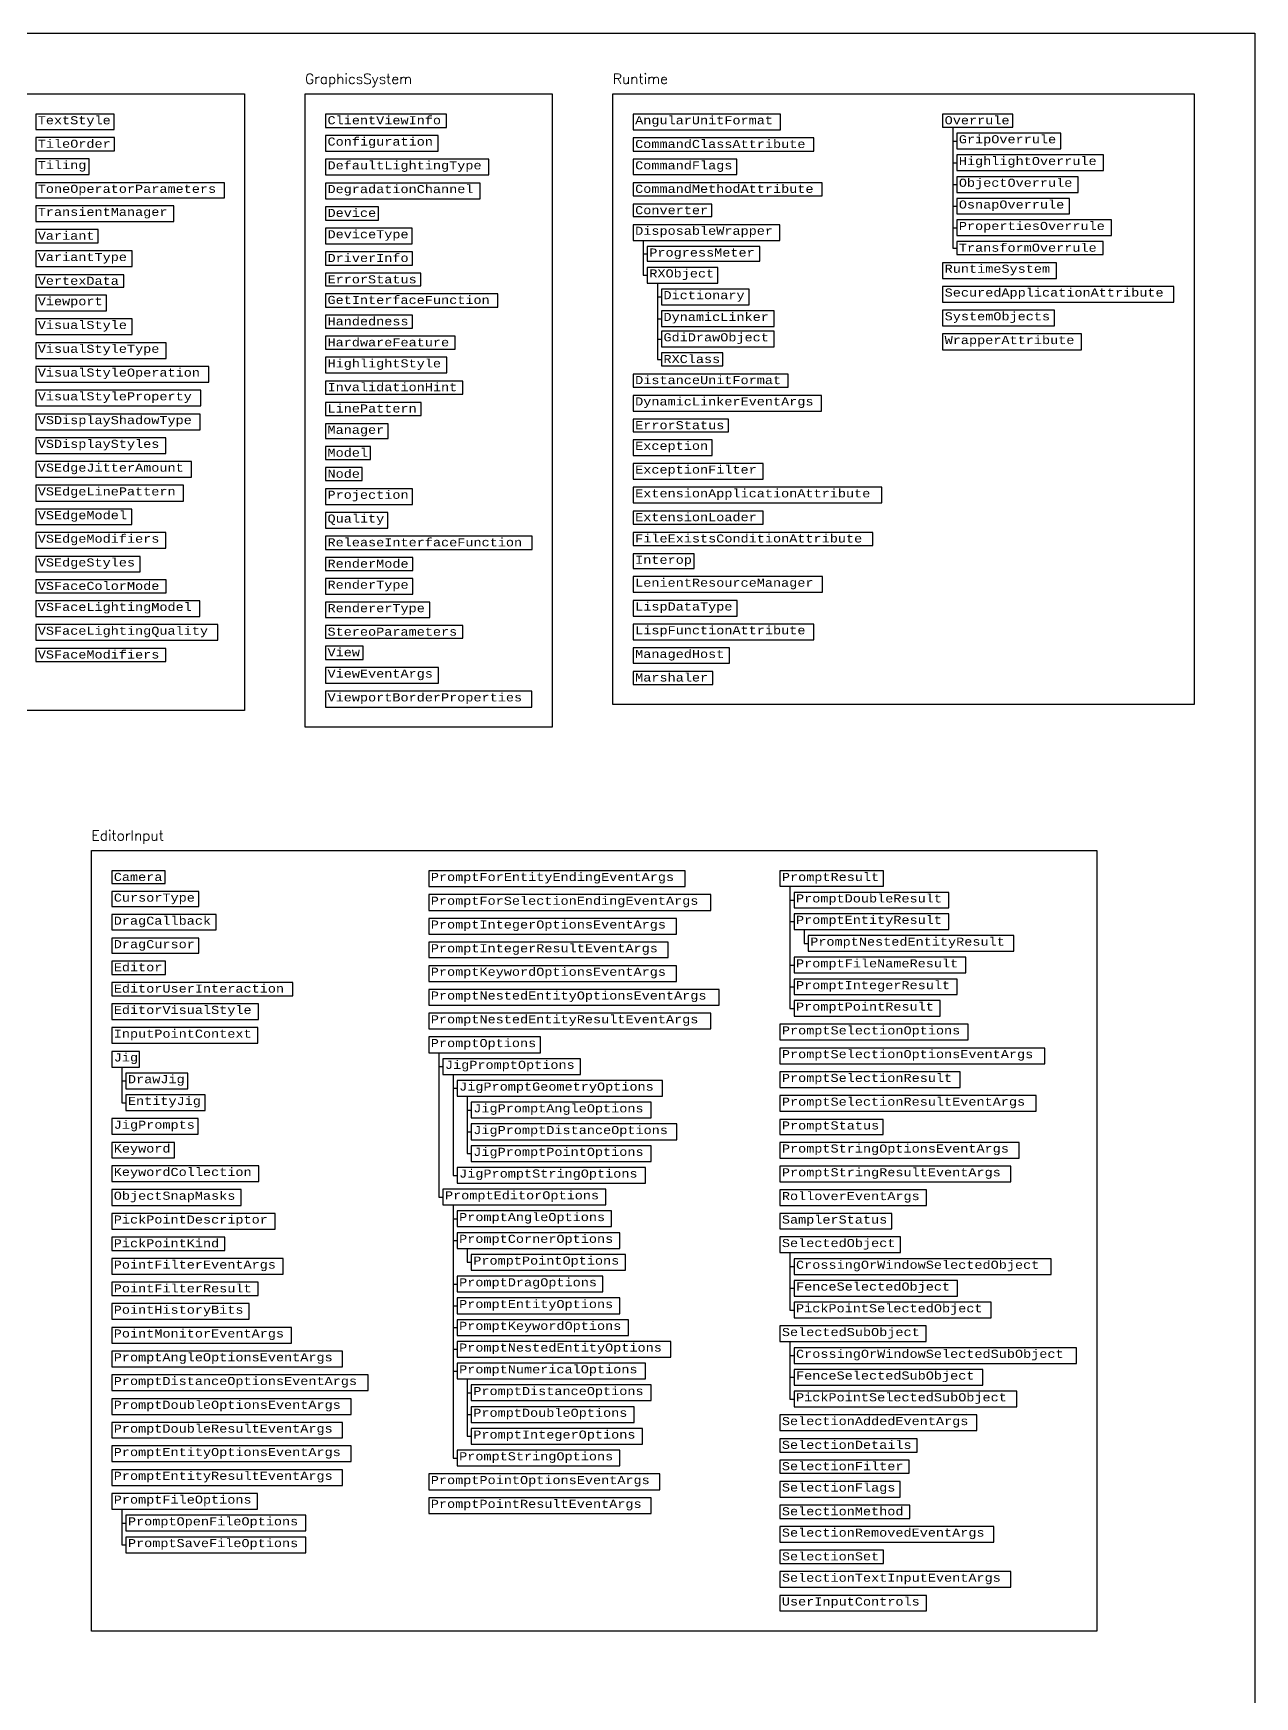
# Model space of a CAD drawing. Header units: inches. Extents: x 350 to 848, y -216 to 10.
# Drawn here: x 788 to 848.4, y -81.2 to 1.1 of the extents above; entities that cross this region are included whole.
import ezdxf

# ---------------------------------------------------------------- set-up
doc = ezdxf.new("R2010")
doc.units = ezdxf.units.IN
doc.header["$MEASUREMENT"] = 0
for name, color, linetype in [('Managed classes', 3, 'Continuous'), ('ObjectARX 2009 Managed classes', 7, 'Continuous'), ('ObjectARX 2010 Managed classes', 7, 'Continuous')]:
    doc.layers.add(name, color=color, linetype=linetype)
doc.styles.add('Categories', font='romanc.shx', dxfattribs={"height": 0.5})
doc.styles.add('PureManaged', font='COUR.TTF', dxfattribs={"height": 0.4})

msp = doc.modelspace()

# ---------------------------------------------------------------- linework, layer by layer
for p, q in [((833.484, -3.54), (833.484, -9.523)), ((833.484, -4.228), (833.684, -4.228)), ((833.484, -5.303), (833.684, -5.303)), ((833.484, -6.379), (833.684, -6.379)), ((833.484, -7.447), (833.684, -7.447)), ((833.484, -8.515), (833.684, -8.515)), ((818.183, -9.142), (818.183, -10.861)), ((818.183, -9.808), (818.383, -9.808)), ((833.484, -9.523), (833.684, -9.523)), ((818.183, -10.861), (818.383, -10.861)), ((818.883, -11.249), (818.883, -15.028)), ((818.883, -11.937), (819.083, -11.937)), ((818.883, -13.012), (819.083, -13.012)), ((818.883, -14.02), (819.083, -14.02)), ((818.883, -15.028), (819.083, -15.028)), ((825.436, -41.077), (825.436, -47.113)), ((825.436, -41.758), (825.636, -41.758)), ((825.436, -42.826), (825.636, -42.826)), ((826.136, -43.214), (826.136, -43.902)), ((826.136, -43.902), (826.336, -43.902)), ((791.909, -44.78), (791.909, -44.78)), ((825.436, -44.977), (825.636, -44.977)), ((825.436, -46.045), (825.636, -46.045)), ((825.436, -47.113), (825.636, -47.113)), ((808.082, -49.305), (808.082, -56.445)), ((792.409, -50.016), (792.409, -51.779)), ((808.082, -49.993), (808.282, -49.993)), ((792.409, -50.704), (792.609, -50.704)), ((808.782, -50.381), (808.782, -55.37)), ((792.409, -51.779), (792.609, -51.779)), ((808.782, -51.068), (808.982, -51.068)), ((809.482, -51.456), (809.482, -54.294)), ((809.482, -52.144), (809.682, -52.144)), ((809.482, -53.219), (809.682, -53.219)), ((809.482, -54.294), (809.682, -54.294)), ((808.782, -55.37), (808.982, -55.37)), ((808.082, -56.445), (808.282, -56.445)), ((808.782, -56.833), (808.782, -69.35)), ((808.782, -57.521), (808.982, -57.521)), ((808.782, -58.596), (808.982, -58.596)), ((809.482, -58.984), (809.482, -59.671)), ((825.436, -59.192), (825.436, -62.03)), ((809.482, -59.671), (809.682, -59.671)), ((825.436, -59.88), (825.636, -59.88)), ((808.782, -60.747), (808.982, -60.747)), ((825.436, -60.955), (825.636, -60.955)), ((808.782, -61.822), (808.982, -61.822)), ((825.436, -62.03), (825.636, -62.03)), ((808.782, -62.897), (808.982, -62.897)), ((808.782, -63.973), (808.982, -63.973)), ((825.436, -63.594), (825.436, -66.432)), ((825.436, -64.281), (825.636, -64.281)), ((808.782, -65.048), (808.982, -65.048)), ((809.482, -65.436), (809.482, -68.274)), ((825.436, -65.357), (825.636, -65.357)), ((809.482, -66.124), (809.682, -66.124)), ((825.436, -66.432), (825.636, -66.432)), ((809.482, -67.199), (809.682, -67.199)), ((809.482, -68.274), (809.682, -68.274)), ((808.782, -69.35), (808.982, -69.35)), ((792.409, -71.878), (792.409, -73.641)), ((792.409, -72.566), (792.609, -72.566)), ((792.409, -73.641), (792.609, -73.641))]:
    msp.add_line(p, q)
for points in [[(636.228, 1.1), (848.411, 1.1), (848.411, -173.928), (636.228, -173.928)], [(702.928, -1.9), (798.475, -1.9), (798.475, -32.39), (702.928, -32.39)], [(801.475, -1.9), (813.683, -1.9), (813.683, -33.213), (801.475, -33.213)], [(816.683, -1.9), (845.411, -1.9), (845.411, -32.094), (816.683, -32.094)], [(788.151, -2.9), (788.151, -3.661), (792.029, -3.661), (792.029, -2.9)], [(802.475, -2.9), (802.475, -3.555), (808.464, -3.555), (808.464, -2.9)], [(817.683, -2.9), (817.683, -3.675), (824.97, -3.675), (824.97, -2.9)], [(832.984, -2.9), (832.984, -3.54), (836.455, -3.54), (836.455, -2.9)], [(788.151, -4.061), (788.151, -4.716), (792.044, -4.716), (792.044, -4.061)], [(802.475, -3.955), (802.475, -4.73), (808.053, -4.73), (808.053, -3.955)], [(817.683, -4.075), (817.683, -4.73), (826.609, -4.73), (826.609, -4.075)], [(833.684, -3.84), (833.684, -4.616), (838.828, -4.616), (838.828, -3.84)], [(833.684, -4.916), (833.684, -5.691), (840.936, -5.691), (840.936, -4.916)], [(788.151, -5.116), (788.151, -5.891), (790.796, -5.891), (790.796, -5.116)], [(802.475, -5.13), (802.475, -5.905), (810.55, -5.905), (810.55, -5.13)], [(817.683, -5.13), (817.683, -5.891), (822.811, -5.891), (822.811, -5.13)], [(788.151, -6.291), (788.151, -7.032), (797.475, -7.032), (797.475, -6.291)], [(802.475, -6.305), (802.475, -7.081), (810.121, -7.081), (810.121, -6.305)], [(817.683, -6.291), (817.683, -6.946), (827.029, -6.946), (827.029, -6.291)], [(833.684, -5.991), (833.684, -6.766), (839.676, -6.766), (839.676, -5.991)], [(817.683, -7.346), (817.683, -7.966), (821.581, -7.966), (821.581, -7.346)], [(833.684, -7.066), (833.684, -7.828), (839.256, -7.828), (839.256, -7.066)], [(788.151, -7.432), (788.151, -8.208), (794.985, -8.208), (794.985, -7.432)], [(802.475, -7.481), (802.475, -8.136), (805.088, -8.136), (805.088, -7.481)], [(833.684, -8.128), (833.684, -8.903), (841.331, -8.903), (841.331, -8.128)], [(788.151, -8.608), (788.151, -9.262), (791.237, -9.262), (791.237, -8.608)], [(802.475, -8.536), (802.475, -9.311), (806.768, -9.311), (806.768, -8.536)], [(817.683, -8.366), (817.683, -9.142), (824.932, -9.142), (824.932, -8.366)], [(788.151, -9.662), (788.151, -10.438), (792.913, -10.438), (792.913, -9.662)], [(802.475, -9.711), (802.475, -10.366), (806.773, -10.366), (806.773, -9.711)], [(818.383, -9.442), (818.383, -10.174), (823.944, -10.174), (823.944, -9.442)], [(833.684, -9.203), (833.684, -9.843), (840.924, -9.843), (840.924, -9.203)], [(818.383, -10.474), (818.383, -11.249), (821.864, -11.249), (821.864, -10.474)], [(832.984, -10.243), (832.984, -11.019), (838.611, -11.019), (838.611, -10.243)], [(788.151, -10.838), (788.151, -11.449), (792.506, -11.449), (792.506, -10.838)], [(802.475, -10.766), (802.475, -11.386), (807.196, -11.386), (807.196, -10.766)], [(832.984, -11.419), (832.984, -12.194), (844.411, -12.194), (844.411, -11.419)], [(788.151, -11.849), (788.151, -12.624), (791.657, -12.624), (791.657, -11.849)], [(802.475, -11.786), (802.475, -12.441), (810.994, -12.441), (810.994, -11.786)], [(819.083, -11.549), (819.083, -12.324), (823.412, -12.324), (823.412, -11.549)], [(788.151, -13.024), (788.151, -13.8), (792.913, -13.8), (792.913, -13.024)], [(802.475, -12.841), (802.475, -13.481), (806.769, -13.481), (806.769, -12.841)], [(819.083, -12.624), (819.083, -13.4), (824.652, -13.4), (824.652, -12.624)], [(832.984, -12.594), (832.984, -13.369), (838.512, -13.369), (838.512, -12.594)], [(802.475, -13.881), (802.475, -14.522), (808.887, -14.522), (808.887, -13.881)], [(819.083, -13.632), (819.083, -14.408), (824.651, -14.408), (824.651, -13.632)], [(832.984, -13.769), (832.984, -14.545), (839.84, -14.545), (839.84, -13.769)], [(788.151, -14.2), (788.151, -14.975), (794.594, -14.975), (794.594, -14.2)], [(819.083, -14.708), (819.083, -15.348), (822.123, -15.348), (822.123, -14.708)], [(788.151, -15.375), (788.151, -16.151), (796.708, -16.151), (796.708, -15.375)], [(802.475, -14.922), (802.475, -15.697), (808.467, -15.697), (808.467, -14.922)], [(802.475, -16.097), (802.475, -16.752), (809.269, -16.752), (809.269, -16.097)], [(817.683, -15.748), (817.683, -16.403), (825.342, -16.403), (825.342, -15.748)], [(788.151, -16.551), (788.151, -17.326), (796.31, -17.326), (796.31, -16.551)], [(802.475, -17.152), (802.475, -17.806), (807.213, -17.806), (807.213, -17.152)], [(817.683, -16.803), (817.683, -17.578), (827.002, -17.578), (827.002, -16.803)], [(788.151, -17.726), (788.151, -18.501), (796.274, -18.501), (796.274, -17.726)], [(817.683, -17.978), (817.683, -18.599), (822.404, -18.599), (822.404, -17.978)], [(788.151, -18.901), (788.151, -19.677), (794.577, -19.677), (794.577, -18.901)], [(802.475, -18.206), (802.475, -18.938), (805.568, -18.938), (805.568, -18.206)], [(802.475, -19.338), (802.475, -19.979), (804.704, -19.979), (804.704, -19.338)], [(817.683, -18.999), (817.683, -19.774), (821.594, -19.774), (821.594, -18.999)], [(788.151, -20.077), (788.151, -20.852), (795.858, -20.852), (795.858, -20.077)], [(802.475, -20.379), (802.475, -21.019), (804.286, -21.019), (804.286, -20.379)], [(817.683, -20.174), (817.683, -20.949), (824.116, -20.949), (824.116, -20.174)], [(788.151, -21.252), (788.151, -22.028), (795.448, -22.028), (795.448, -21.252)], [(817.683, -21.349), (817.683, -22.125), (829.984, -22.125), (829.984, -21.349)], [(802.475, -21.419), (802.475, -22.194), (806.775, -22.194), (806.775, -21.419)], [(788.151, -22.428), (788.151, -23.189), (792.904, -23.189), (792.904, -22.428)], [(802.475, -22.594), (802.475, -23.37), (805.562, -23.37), (805.562, -22.594)], [(817.683, -22.525), (817.683, -23.179), (824.116, -23.179), (824.116, -22.525)], [(788.151, -23.589), (788.151, -24.364), (794.577, -24.364), (794.577, -23.589)], [(802.475, -23.77), (802.475, -24.424), (812.688, -24.424), (812.688, -23.77)], [(817.683, -23.579), (817.683, -24.234), (829.539, -24.234), (829.539, -23.579)], [(817.683, -24.634), (817.683, -25.366), (820.705, -25.366), (820.705, -24.634)], [(788.151, -24.764), (788.151, -25.525), (793.317, -25.525), (793.317, -24.764)], [(802.475, -24.824), (802.475, -25.465), (806.792, -25.465), (806.792, -24.824)], [(788.151, -25.925), (788.151, -26.565), (794.594, -26.565), (794.594, -25.925)], [(802.475, -25.865), (802.475, -26.626), (806.792, -26.626), (806.792, -25.865)], [(817.683, -25.766), (817.683, -26.542), (827.043, -26.542), (827.043, -25.766)], [(788.151, -26.965), (788.151, -27.741), (796.265, -27.741), (796.265, -26.965)], [(802.475, -27.026), (802.475, -27.787), (807.633, -27.787), (807.633, -27.026)], [(817.683, -26.942), (817.683, -27.717), (822.827, -27.717), (822.827, -26.942)], [(788.151, -28.141), (788.151, -28.916), (797.151, -28.916), (797.151, -28.141)], [(802.475, -28.187), (802.475, -28.807), (809.264, -28.807), (809.264, -28.187)], [(817.683, -28.117), (817.683, -28.892), (826.608, -28.892), (826.608, -28.117)], [(788.151, -29.316), (788.151, -29.971), (794.577, -29.971), (794.577, -29.316)], [(802.475, -29.207), (802.475, -29.862), (804.331, -29.862), (804.331, -29.207)], [(817.683, -29.292), (817.683, -30.053), (822.446, -30.053), (822.446, -29.292)], [(802.475, -30.262), (802.475, -31.037), (808.061, -31.037), (808.061, -30.262)], [(817.683, -30.453), (817.683, -31.094), (821.617, -31.094), (821.617, -30.453)], [(802.475, -31.437), (802.475, -32.213), (812.683, -32.213), (812.683, -31.437)], [(790.909, -39.316), (840.608, -39.316), (840.608, -77.901), (790.909, -77.901)], [(791.909, -40.316), (791.909, -40.937), (794.546, -40.937), (794.546, -40.316)], [(807.582, -40.316), (807.582, -41.092), (820.255, -41.092), (820.255, -40.316)], [(824.936, -40.316), (824.936, -41.077), (830.067, -41.077), (830.067, -40.316)], [(791.909, -41.337), (791.909, -42.078), (796.213, -42.078), (796.213, -41.337)], [(807.582, -41.492), (807.582, -42.267), (821.516, -42.267), (821.516, -41.492)], [(825.636, -41.377), (825.636, -42.138), (833.288, -42.138), (833.288, -41.377)], [(791.909, -42.478), (791.909, -43.239), (797.077, -43.239), (797.077, -42.478)], [(807.582, -42.667), (807.582, -43.443), (819.835, -43.443), (819.835, -42.667)], [(825.636, -42.438), (825.636, -43.214), (833.288, -43.214), (833.288, -42.438)], [(826.336, -43.514), (826.336, -44.289), (836.509, -44.289), (836.509, -43.514)], [(791.909, -43.639), (791.909, -44.38), (796.217, -44.38), (796.217, -43.639)], [(807.582, -43.843), (807.582, -44.604), (819.415, -44.604), (819.415, -43.843)], [(791.909, -44.78), (791.909, -45.435), (794.561, -45.435), (794.561, -44.78)], [(807.582, -45.004), (807.582, -45.779), (819.835, -45.779), (819.835, -45.004)], [(825.636, -44.589), (825.636, -45.365), (834.128, -45.365), (834.128, -44.589)], [(791.909, -45.835), (791.909, -46.49), (800.862, -46.49), (800.862, -45.835)], [(825.636, -45.665), (825.636, -46.426), (833.708, -46.426), (833.708, -45.665)], [(807.582, -46.179), (807.582, -46.954), (821.936, -46.954), (821.936, -46.179)], [(825.636, -46.726), (825.636, -47.501), (832.868, -47.501), (832.868, -46.726)], [(791.909, -46.89), (791.909, -47.665), (799.168, -47.665), (799.168, -46.89)], [(807.582, -47.354), (807.582, -48.13), (821.516, -48.13), (821.516, -47.354)], [(791.909, -48.065), (791.909, -48.841), (799.124, -48.841), (799.124, -48.065)], [(824.936, -47.901), (824.936, -48.676), (834.248, -48.676), (834.248, -47.901)], [(791.909, -49.241), (791.909, -50.016), (793.284, -50.016), (793.284, -49.241)], [(807.582, -48.53), (807.582, -49.305), (813.112, -49.305), (813.112, -48.53)], [(824.936, -49.076), (824.936, -49.852), (838.029, -49.852), (838.029, -49.076)], [(808.282, -49.605), (808.282, -50.381), (815.076, -50.381), (815.076, -49.605)], [(792.609, -50.316), (792.609, -51.091), (795.669, -51.091), (795.669, -50.316)], [(808.982, -50.681), (808.982, -51.456), (819.137, -51.456), (819.137, -50.681)], [(824.936, -50.252), (824.936, -51.027), (833.848, -51.027), (833.848, -50.252)], [(792.609, -51.391), (792.609, -52.167), (796.533, -52.167), (796.533, -51.391)], [(809.682, -51.756), (809.682, -52.531), (818.576, -52.531), (818.576, -51.756)], [(824.936, -51.427), (824.936, -52.203), (837.609, -52.203), (837.609, -51.427)], [(791.909, -52.567), (791.909, -53.342), (796.181, -53.342), (796.181, -52.567)], [(824.936, -52.603), (824.936, -53.344), (830.046, -53.344), (830.046, -52.603)], [(809.682, -52.831), (809.682, -53.607), (819.837, -53.607), (819.837, -52.831)], [(791.909, -53.742), (791.909, -54.503), (795.008, -54.503), (795.008, -53.742)], [(809.682, -53.907), (809.682, -54.682), (818.576, -54.682), (818.576, -53.907)], [(824.936, -53.744), (824.936, -54.519), (836.769, -54.519), (836.769, -53.744)], [(791.909, -54.903), (791.909, -55.678), (799.181, -55.678), (799.181, -54.903)], [(808.982, -54.982), (808.982, -55.757), (818.297, -55.757), (818.297, -54.982)], [(824.936, -54.919), (824.936, -55.695), (836.349, -55.695), (836.349, -54.919)], [(791.909, -56.078), (791.909, -56.854), (798.305, -56.854), (798.305, -56.078)], [(808.282, -56.057), (808.282, -56.833), (816.333, -56.833), (816.333, -56.057)], [(824.936, -56.095), (824.936, -56.856), (832.178, -56.856), (832.178, -56.095)], [(791.909, -57.254), (791.909, -58.029), (799.992, -58.029), (799.992, -57.254)], [(808.982, -57.133), (808.982, -57.908), (816.613, -57.908), (816.613, -57.133)], [(824.936, -57.256), (824.936, -58.017), (830.464, -58.017), (830.464, -57.256)], [(808.982, -58.208), (808.982, -58.984), (817.033, -58.984), (817.033, -58.208)], [(791.909, -58.429), (791.909, -59.084), (797.498, -59.084), (797.498, -58.429)], [(824.936, -58.417), (824.936, -59.192), (830.905, -59.192), (830.905, -58.417)], [(791.909, -59.484), (791.909, -60.259), (800.38, -60.259), (800.38, -59.484)], [(809.682, -59.284), (809.682, -60.059), (817.313, -60.059), (817.313, -59.284)], [(825.636, -59.492), (825.636, -60.267), (838.348, -60.267), (838.348, -59.492)], [(791.909, -60.659), (791.909, -61.314), (799.141, -61.314), (799.141, -60.659)], [(808.982, -60.359), (808.982, -61.134), (816.193, -61.134), (816.193, -60.359)], [(825.636, -60.567), (825.636, -61.343), (833.715, -61.343), (833.715, -60.567)], [(808.982, -61.434), (808.982, -62.21), (817.033, -62.21), (817.033, -61.434)], [(825.636, -61.643), (825.636, -62.418), (835.389, -62.418), (835.389, -61.643)], [(791.909, -61.714), (791.909, -62.489), (798.7, -62.489), (798.7, -61.714)], [(808.982, -62.51), (808.982, -63.285), (817.454, -63.285), (817.454, -62.51)], [(791.909, -62.889), (791.909, -63.665), (800.801, -63.665), (800.801, -62.889)], [(824.936, -62.818), (824.936, -63.594), (832.166, -63.594), (832.166, -62.818)], [(791.909, -64.065), (791.909, -64.84), (803.322, -64.84), (803.322, -64.065)], [(808.982, -63.585), (808.982, -64.361), (819.554, -64.361), (819.554, -63.585)], [(825.636, -63.894), (825.636, -64.669), (839.608, -64.669), (839.608, -63.894)], [(808.982, -64.661), (808.982, -65.436), (818.294, -65.436), (818.294, -64.661)], [(825.636, -64.969), (825.636, -65.744), (834.975, -65.744), (834.975, -64.969)], [(791.909, -65.24), (791.909, -66.016), (804.582, -66.016), (804.582, -65.24)], [(809.682, -65.736), (809.682, -66.511), (818.574, -66.511), (818.574, -65.736)], [(791.909, -66.416), (791.909, -67.191), (803.742, -67.191), (803.742, -66.416)], [(825.636, -66.044), (825.636, -66.82), (836.649, -66.82), (836.649, -66.044)], [(809.682, -66.811), (809.682, -67.587), (817.733, -67.587), (817.733, -66.811)], [(824.936, -67.22), (824.936, -67.995), (834.666, -67.995), (834.666, -67.22)], [(791.909, -67.591), (791.909, -68.352), (803.322, -68.352), (803.322, -67.591)], [(809.682, -67.887), (809.682, -68.662), (818.154, -68.662), (818.154, -67.887)], [(791.909, -68.752), (791.909, -69.527), (803.742, -69.527), (803.742, -68.752)], [(808.982, -68.962), (808.982, -69.737), (817.033, -69.737), (817.033, -68.962)], [(824.936, -68.395), (824.936, -69.05), (831.725, -69.05), (831.725, -68.395)], [(824.936, -69.45), (824.936, -70.104), (831.336, -70.104), (831.336, -69.45)], [(791.909, -69.927), (791.909, -70.703), (803.322, -70.703), (803.322, -69.927)], [(807.582, -70.137), (807.582, -70.913), (818.995, -70.913), (818.995, -70.137)], [(824.936, -70.504), (824.936, -71.28), (830.884, -71.28), (830.884, -70.504)], [(791.909, -71.103), (791.909, -71.878), (799.12, -71.878), (799.12, -71.103)], [(807.582, -71.313), (807.582, -72.088), (818.575, -72.088), (818.575, -71.313)], [(792.609, -72.178), (792.609, -72.954), (801.501, -72.954), (801.501, -72.178)], [(824.936, -71.68), (824.936, -72.335), (831.364, -72.335), (831.364, -71.68)], [(824.936, -72.735), (824.936, -73.51), (835.506, -73.51), (835.506, -72.735)], [(792.609, -73.254), (792.609, -74.029), (801.501, -74.029), (801.501, -73.254)], [(824.936, -73.91), (824.936, -74.565), (830.065, -74.565), (830.065, -73.91)], [(824.936, -74.965), (824.936, -75.74), (836.347, -75.74), (836.347, -74.965)], [(824.936, -76.14), (824.936, -76.901), (832.18, -76.901), (832.18, -76.14)]]:
    msp.add_lwpolyline(points, close=True)

# ---------------------------------------------------------------- texts
at = {"color": 1, "char_height": 0.5, "attachment_point": 1, "style": 'Categories'}
for s, insert, width in [('GraphicsSystem', (801.464, -0.9), 5.20387), ('Runtime', (816.683, -0.9), 3.16522), ('EditorInput', (790.909, -38.316), 6.61295)]:
    msp.add_mtext(s, dxfattribs=dict(at, insert=insert, width=width))
at = {"layer": 'Managed classes', "char_height": 0.4, "attachment_point": 1, "style": 'PureManaged'}
for s, insert in [('{\\Fcourier new;TextStyle}', (788.251, -3)), ('{\\Fcourier new;ClientViewInfo}', (802.575, -3)), ('{\\Fcourier new;AngularUnitFormat}', (817.783, -3)), ('{\\Fcourier new;Configuration}', (802.575, -4.055)), ('{\\Fcourier new;TileOrder}', (788.251, -4.161)), ('{\\Fcourier new;CommandClassAttribute}', (817.783, -4.175)), ('{\\Fcourier new;Tiling}', (788.251, -5.216)), ('{\\Fcourier new;DefaultLightingType}', (802.575, -5.23)), ('{\\Fcourier new;CommandFlags}', (817.783, -5.23)), ('{\\Fcourier new;ToneOperatorParameters}', (788.251, -6.391)), ('{\\Fcourier new;DegradationChannel}', (802.575, -6.405)), ('{\\Fcourier new;CommandMethodAttribute}', (817.783, -6.391)), ('{\\Fcourier new;Device}', (802.575, -7.581)), ('{\\Fcourier new;Converter}', (817.783, -7.446)), ('{\\Fcourier new;Variant}', (788.251, -8.708)), ('{\\Fcourier new;DeviceType}', (802.575, -8.636)), ('{\\Fcourier new;DisposableWrapper}', (817.783, -8.466)), ('{\\Fcourier new;VariantType}', (788.251, -9.762)), ('{\\Fcourier new;DriverInfo}', (802.575, -9.811)), ('{\\Fcourier new;ProgressMeter}', (818.483, -9.542)), ('{\\Fcourier new;RXObject}', (818.483, -10.574)), ('{\\Fcourier new;RuntimeSystem}', (833.084, -10.343)), ('{\\Fcourier new;VertexData}', (788.251, -10.938)), ('{\\Fcourier new;ErrorStatus}', (802.575, -10.866)), ('{\\Fcourier new;SecuredApplicationAttribute}', (833.084, -11.519)), ('{\\Fcourier new;Viewport}', (788.251, -11.949)), ('{\\Fcourier new;GetInterfaceFunction}', (802.575, -11.886)), ('{\\Fcourier new;Dictionary}', (819.183, -11.649)), ('{\\Fcourier new;VisualStyle}', (788.251, -13.124)), ('{\\Fcourier new;Handedness}', (802.575, -12.941)), ('{\\Fcourier new;DynamicLinker}', (819.183, -12.724)), ('{\\Fcourier new;SystemObjects}', (833.084, -12.694)), ('{\\Fcourier new;HardwareFeature}', (802.575, -13.981)), ('{\\Fcourier new;WrapperAttribute}', (833.084, -13.869)), ('{\\Fcourier new;VisualStyleType}', (788.251, -14.3)), ('{\\Fcourier new;RXClass}', (819.183, -14.808)), ('{\\Fcourier new;HighlightStyle}', (802.575, -15.022)), ('{\\Fcourier new;InvalidationHint}', (802.575, -16.197)), ('{\\Fcourier new;DistanceUnitFormat}', (817.783, -15.848)), ('{\\Fcourier new;LinePattern}', (802.575, -17.252)), ('{\\Fcourier new;DynamicLinkerEventArgs}', (817.783, -16.903)), ('{\\Fcourier new;ErrorStatus}', (817.783, -18.078)), ('{\\Fcourier new;Manager}', (802.575, -18.306)), ('{\\Fcourier new;Model}', (802.575, -19.438)), ('{\\Fcourier new;Exception}', (817.783, -19.099)), ('{\\Fcourier new;Node}', (802.575, -20.479)), ('{\\Fcourier new;ExceptionFilter}', (817.783, -20.274)), ('{\\Fcourier new;Projection}', (802.575, -21.519)), ('{\\Fcourier new;ExtensionApplicationAttribute}', (817.783, -21.449)), ('{\\Fcourier new;Quality}', (802.575, -22.694)), ('{\\Fcourier new;ExtensionLoader}', (817.783, -22.625)), ('{\\Fcourier new;ReleaseInterfaceFunction}', (802.575, -23.87)), ('{\\Fcourier new;FileExistsConditionAttribute}', (817.783, -23.679)), ('{\\Fcourier new;RenderMode}', (802.575, -24.924)), ('{\\Fcourier new;Interop}', (817.783, -24.734)), ('{\\Fcourier new;RenderType}', (802.575, -25.965)), ('{\\Fcourier new;LenientResourceManager}', (817.783, -25.866)), ('{\\Fcourier new;RendererType}', (802.575, -27.126)), ('{\\Fcourier new;LispDataType}', (817.783, -27.042)), ('{\\Fcourier new;StereoParameters}', (802.575, -28.287)), ('{\\Fcourier new;LispFunctionAttribute}', (817.783, -28.217)), ('{\\Fcourier new;View}', (802.575, -29.307)), ('{\\Fcourier new;ManagedHost}', (817.783, -29.392)), ('{\\Fcourier new;ViewEventArgs}', (802.575, -30.362)), ('{\\Fcourier new;Marshaler}', (817.783, -30.553)), ('{\\Fcourier new;ViewportBorderProperties}', (802.575, -31.537)), ('{\\Fcourier new;Camera}', (792.009, -40.416)), ('{\\Fcourier new;PromptForEntityEndingEventArgs}', (807.682, -40.416)), ('{\\Fcourier new;PromptResult}', (825.036, -40.416)), ('{\\Fcourier new;CursorType}', (792.009, -41.437)), ('{\\Fcourier new;PromptForSelectionEndingEventArgs}', (807.682, -41.592)), ('{\\Fcourier new;PromptDoubleResult}', (825.736, -41.477)), ('{\\Fcourier new;DragCallback}', (792.009, -42.578)), ('{\\Fcourier new;PromptIntegerOptionsEventArgs}', (807.682, -42.767)), ('{\\Fcourier new;PromptEntityResult}', (825.736, -42.538)), ('{\\Fcourier new;PromptNestedEntityResult}', (826.436, -43.614)), ('{\\Fcourier new;DragCursor}', (792.009, -43.739)), ('{\\Fcourier new;PromptIntegerResultEventArgs}', (807.682, -43.943)), ('{\\Fcourier new;Editor}', (792.009, -44.88)), ('{\\Fcourier new;PromptKeywordOptionsEventArgs}', (807.682, -45.104)), ('{\\Fcourier new;PromptFileNameResult}', (825.736, -44.689)), ('{\\Fcourier new;EditorUserInteraction}', (792.009, -45.935)), ('{\\Fcourier new;PromptIntegerResult}', (825.736, -45.765)), ('{\\Fcourier new;PromptNestedEntityOptionsEventArgs}', (807.682, -46.279)), ('{\\Fcourier new;PromptPointResult}', (825.736, -46.826)), ('{\\Fcourier new;EditorVisualStyle}', (792.009, -46.99)), ('{\\Fcourier new;PromptNestedEntityResultEventArgs}', (807.682, -47.454)), ('{\\Fcourier new;InputPointContext}', (792.009, -48.165)), ('{\\Fcourier new;PromptSelectionOptions}', (825.036, -48.001)), ('{\\Fcourier new;Jig}', (792.009, -49.341)), ('{\\Fcourier new;PromptOptions}', (807.682, -48.63)), ('{\\Fcourier new;PromptSelectionOptionsEventArgs}', (825.036, -49.176)), ('{\\Fcourier new;JigPromptOptions}', (808.382, -49.705)), ('{\\Fcourier new;DrawJig}', (792.709, -50.416)), ('{\\Fcourier new;JigPromptGeometryOptions}', (809.082, -50.781)), ('{\\Fcourier new;PromptSelectionResult}', (825.036, -50.352)), ('{\\Fcourier new;EntityJig}', (792.709, -51.491)), ('{\\Fcourier new;JigPromptAngleOptions}', (809.782, -51.856)), ('{\\Fcourier new;PromptSelectionResultEventArgs}', (825.036, -51.527)), ('{\\Fcourier new;JigPrompts}', (792.009, -52.667)), ('{\\Fcourier new;JigPromptDistanceOptions}', (809.782, -52.931)), ('{\\Fcourier new;PromptStatus}', (825.036, -52.703)), ('{\\Fcourier new;Keyword}', (792.009, -53.842)), ('{\\Fcourier new;JigPromptPointOptions}', (809.782, -54.007)), ('{\\Fcourier new;PromptStringOptionsEventArgs}', (825.036, -53.844)), ('{\\Fcourier new;KeywordCollection}', (792.009, -55.003)), ('{\\Fcourier new;JigPromptStringOptions}', (809.082, -55.082)), ('{\\Fcourier new;PromptStringResultEventArgs}', (825.036, -55.019)), ('{\\Fcourier new;ObjectSnapMasks}', (792.009, -56.178)), ('{\\Fcourier new;PromptEditorOptions}', (808.382, -56.157)), ('{\\Fcourier new;RolloverEventArgs}', (825.036, -56.195)), ('{\\Fcourier new;PickPointDescriptor}', (792.009, -57.354)), ('{\\Fcourier new;PromptAngleOptions}', (809.082, -57.233)), ('{\\Fcourier new;SamplerStatus}', (825.036, -57.356)), ('{\\Fcourier new;PromptCornerOptions}', (809.082, -58.308)), ('{\\Fcourier new;PickPointKind}', (792.009, -58.529)), ('{\\Fcourier new;SelectedObject}', (825.036, -58.517)), ('{\\Fcourier new;PointFilterEventArgs}', (792.009, -59.584)), ('{\\Fcourier new;PromptPointOptions}', (809.782, -59.384)), ('{\\Fcourier new;CrossingOrWindowSelectedObject}', (825.736, -59.592)), ('{\\Fcourier new;PointFilterResult}', (792.009, -60.759)), ('{\\Fcourier new;PromptDragOptions}', (809.082, -60.459)), ('{\\Fcourier new;FenceSelectedObject}', (825.736, -60.667)), ('{\\Fcourier new;PromptEntityOptions}', (809.082, -61.534)), ('{\\Fcourier new;PointHistoryBits}', (792.009, -61.814)), ('{\\Fcourier new;PickPointSelectedObject}', (825.736, -61.743)), ('{\\Fcourier new;PointMonitorEventArgs}', (792.009, -62.989)), ('{\\Fcourier new;PromptKeywordOptions}', (809.082, -62.61)), ('{\\Fcourier new;SelectedSubObject}', (825.036, -62.918)), ('{\\Fcourier new;PromptAngleOptionsEventArgs}', (792.009, -64.165)), ('{\\Fcourier new;PromptNestedEntityOptions}', (809.082, -63.685)), ('{\\Fcourier new;CrossingOrWindowSelectedSubObject}', (825.736, -63.994)), ('{\\Fcourier new;PromptNumericalOptions}', (809.082, -64.761)), ('{\\Fcourier new;PromptDistanceOptionsEventArgs}', (792.009, -65.34)), ('{\\Fcourier new;PromptDistanceOptions}', (809.782, -65.836)), ('{\\Fcourier new;FenceSelectedSubObject}', (825.736, -65.069)), ('{\\Fcourier new;PromptDoubleOptionsEventArgs}', (792.009, -66.516)), ('{\\Fcourier new;PickPointSelectedSubObject}', (825.736, -66.144)), ('{\\Fcourier new;PromptDoubleOptions}', (809.782, -66.911)), ('{\\Fcourier new;SelectionAddedEventArgs}', (825.036, -67.32)), ('{\\Fcourier new;PromptDoubleResultEventArgs}', (792.009, -67.691)), ('{\\Fcourier new;PromptIntegerOptions}', (809.782, -67.987)), ('{\\Fcourier new;PromptEntityOptionsEventArgs}', (792.009, -68.852)), ('{\\Fcourier new;PromptStringOptions}', (809.082, -69.062)), ('{\\Fcourier new;SelectionDetails}', (825.036, -68.495)), ('{\\Fcourier new;SelectionFilter}', (825.036, -69.55)), ('{\\Fcourier new;PromptEntityResultEventArgs}', (792.009, -70.027)), ('{\\Fcourier new;PromptPointOptionsEventArgs}', (807.682, -70.237)), ('{\\Fcourier new;SelectionFlags}', (825.036, -70.604)), ('{\\Fcourier new;PromptFileOptions}', (792.009, -71.203)), ('{\\Fcourier new;PromptPointResultEventArgs}', (807.682, -71.413)), ('{\\Fcourier new;PromptOpenFileOptions}', (792.709, -72.278)), ('{\\Fcourier new;SelectionMethod}', (825.036, -71.78)), ('{\\Fcourier new;SelectionRemovedEventArgs}', (825.036, -72.835)), ('{\\Fcourier new;PromptSaveFileOptions}', (792.709, -73.354)), ('{\\Fcourier new;SelectionSet}', (825.036, -74.01)), ('{\\Fcourier new;SelectionTextInputEventArgs}', (825.036, -75.065)), ('{\\Fcourier new;UserInputControls}', (825.036, -76.24))]:
    msp.add_mtext(s, dxfattribs=dict(at, insert=insert))
at = {"layer": 'ObjectARX 2009 Managed classes', "color": 3, "insert": (788.251, -7.532), "char_height": 0.4, "attachment_point": 1}
msp.add_mtext('{\\Fcourier new;TransientManager}', dxfattribs=at)
at = {"layer": 'ObjectARX 2010 Managed classes', "color": 3, "char_height": 0.4, "attachment_point": 1}
for s, insert in [('{\\Fcourier new;Overrule}', (833.084, -3)), ('{\\Fcourier new;GripOverrule}', (833.784, -3.94)), ('{\\Fcourier new;HighlightOverrule}', (833.784, -5.016)), ('{\\Fcourier new;ObjectOverrule}', (833.784, -6.091)), ('{\\Fcourier new;OsnapOverrule}', (833.784, -7.166)), ('{\\Fcourier new;PropertiesOverrule}', (833.784, -8.228)), ('{\\Fcourier new;TransformOverrule}', (833.784, -9.303)), ('{\\Fcourier new;GdiDrawObject}', (819.183, -13.732)), ('{\\Fcourier new;VisualStyleOperation}', (788.251, -15.475)), ('{\\Fcourier new;VisualStyleProperty}', (788.251, -16.651)), ('{\\Fcourier new;VSDisplayShadowType}', (788.251, -17.826)), ('{\\Fcourier new;VSDisplayStyles}', (788.251, -19.001)), ('{\\Fcourier new;VSEdgeJitterAmount}', (788.251, -20.177)), ('{\\Fcourier new;VSEdgeLinePattern}', (788.251, -21.352)), ('{\\Fcourier new;VSEdgeModel}', (788.251, -22.528)), ('{\\Fcourier new;VSEdgeModifiers}', (788.251, -23.689)), ('{\\Fcourier new;VSEdgeStyles}', (788.251, -24.864)), ('{\\Fcourier new;VSFaceColorMode}', (788.251, -26.025)), ('{\\Fcourier new;VSFaceLightingModel}', (788.251, -27.065)), ('{\\Fcourier new;VSFaceLightingQuality}', (788.251, -28.241)), ('{\\Fcourier new;VSFaceModifiers}', (788.251, -29.416))]:
    msp.add_mtext(s, dxfattribs=dict(at, insert=insert))

doc.saveas('drawing.dxf')
